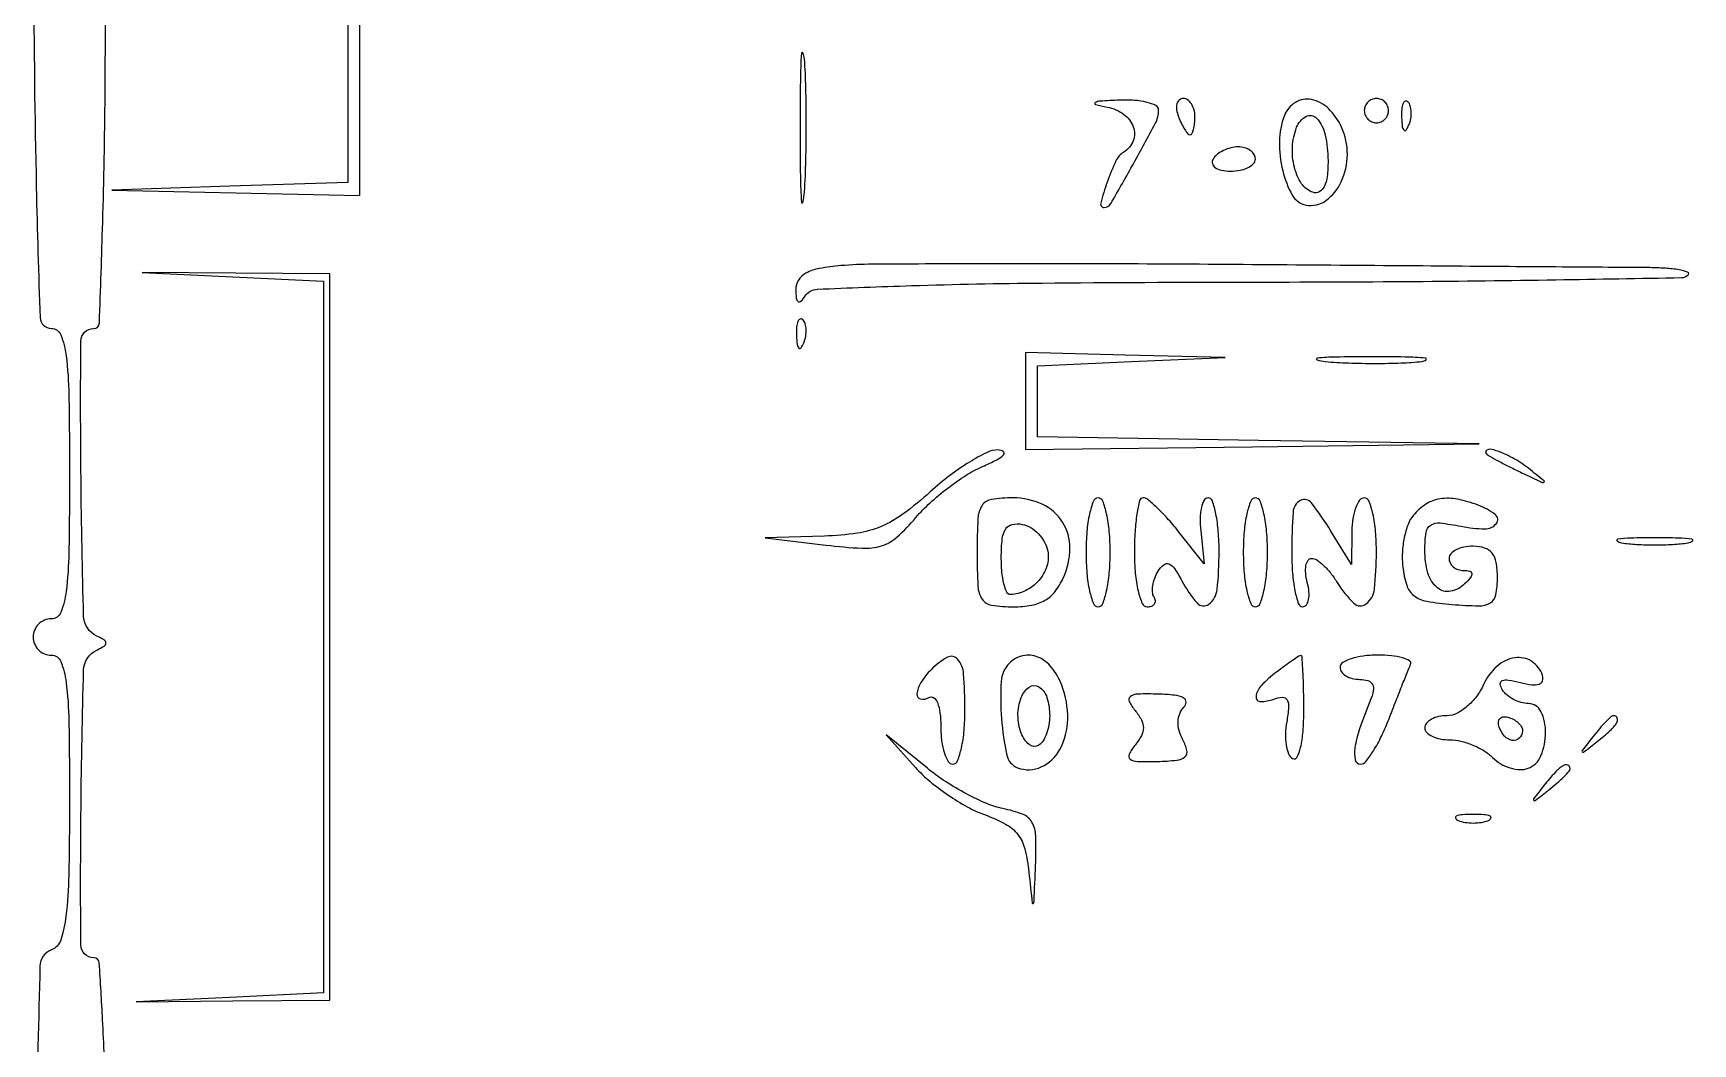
# Model space of a CAD drawing. Extents: x 29 to 450, y 25 to 639.
# Drawn here: x 29 to 166.1, y 417.9 to 501.4 of the extents above; entities that cross this region are included whole.
import ezdxf

# ---------------------------------------------------------------- set-up
doc = ezdxf.new("R2010")
doc.units = 0
doc.header["$MEASUREMENT"] = 0

msp = doc.modelspace()

# ---------------------------------------------------------------- linework, layer by layer
for points in [[(29, 545.5, 0.000564), (29.04436, 506.150183, 0.00491), (29.255474, 488.666667, 0.003539), (29.567506, 477.89947, 0.403694), (30.5, 477, -0.308488), (31.281981, 476.466794, -0.062466), (31.71875, 474.75, -0.027022), (31.946969, 471.510079, -0.004073), (32, 465, -0.004073), (31.946969, 458.489921, -0.027022), (31.71875, 455.25, -0.062466), (31.281981, 453.533206, -0.308488), (30.5, 453, 0.099038), (29.927543, 452.885486, 0.097945), (29.440625, 452.559375, 0.097945), (29.114514, 452.072457, 0.099038), (29, 451.5, 0.099038), (29.114514, 450.927543, 0.097945), (29.440625, 450.440625, 0.097945), (29.927543, 450.114514, 0.099038), (30.5, 450, -0.307467), (31.281167, 449.469481, -0.063124), (31.718469, 447.767831, -0.027252), (31.94687, 444.554988, -0.00412), (32, 438.106989, -0.00465), (31.941568, 431.82458, -0.025287), (31.706369, 428.429403, -0.04798), (31.274229, 426.456325, -0.227005), (30.5, 425.638374, 0.302838), (29.562547, 424.314841, 0.002527), (29.256287, 411.059951, 0.004038)], [(34.938494, 413.78465, 0.009098), (34.737179, 419.875, 0.00419), (34.456747, 424.573301, 0.394435), (34, 425, -0.411992), (32.93882, 426.053157, -0.004356), (32.951604, 437.433911, -0.004746), (33.170815, 448.774834, -0.283593), (34.25, 450.416667, 0.029131), (34.85747, 450.744495, 0.260055), (35, 451, 0.260055), (34.85747, 451.255505, 0.029131), (34.25, 451.583333, -0.283593), (33.170815, 453.225166, -0.004746), (32.951604, 464.566089, -0.004356), (32.93882, 475.946843, -0.411992), (34, 477, 0.403851), (34.473392, 477.456874, 0.001526), (34.742647, 485.75, 0.005325), (34.940414, 496.294378, 0.002026), (35, 511)]]:
    msp.add_lwpolyline(points, format="xyb")
msp.add_lwpolyline([(55, 504.036212), (55, 489.072424), (45.25, 488.745502), (35.5, 488.41858), (45.75, 488.20929), (56, 488), (56, 504)])
for points in [[(92.374067, 493.5, 0.002694), (92.396772, 489.559407, 0.014736), (92.483275, 487.431038, 0.85479), (92.607002, 487.42035, 0.045022), (92.740078, 488.286513, 0.009604), (92.852369, 490.881008, 0.006105), (92.88816, 493.904699, 0.006131), (92.850643, 496.873938, 0.011299), (92.735976, 499.286513, 0.099936), (92.604415, 499.763171, 0.764402), (92.478685, 499.737288, 0.012902), (92.394767, 497.449157, 0.002807)], [(117.75, 495.294267, -0.108144), (119.108007, 494.710918, -0.150254), (119.905609, 493.664637, -0.183042), (119.895155, 492.505039, -0.162952), (119.120707, 491.574601, 0.145638), (118.471463, 490.846165, 0.024317), (117.751007, 489.094022, 0.021693), (117.217741, 487.358497, 0.49095), (117.494844, 487, 0.267334), (118.045742, 487.317218, 0.004014), (119.951893, 490.662898, 0.006545), (121.721159, 493.92668, 0.121508), (122, 495.05716, 0.283933), (121.781282, 495.411266, 0.055282), (121.045312, 495.683037, 0.043899), (119.995409, 495.847674, 0.027427), (118.75, 495.863818, 0.004641), (117.173612, 495.783099, 0.114822), (116.75849, 495.659635, 0.674817), (116.77851, 495.51133, 0.014773)], [(123.638374, 494.5, 0.02136), (123.887494, 493.925442, 0.030395), (124.160341, 493.440625, 0.030693), (124.420671, 493.087111, 0.222225), (124.606989, 493, 0.289661), (124.758929, 493.096084, 0.046727), (124.884553, 493.440625, 0.039339), (124.971531, 493.925176, 0.024748), (125, 494.5, 0.062722), (124.92777, 495.073532, 0.08088), (124.715469, 495.559375, 0.098158), (124.400789, 495.884506, 0.152681), (124.031385, 496, 0.184534), (123.710807, 495.877514, 0.147206), (123.516384, 495.559375, 0.100118), (123.488865, 495.074366, 0.055937)], [(132.394042, 494.584473, 0.088718), (131.985497, 492.453684, 0.062588), (132.259978, 490.025276, 0.068282), (133.04912, 488.014089, 0.221841), (134.182528, 487.19822, 0.207361), (135.824112, 487.568108, 0.128466), (137.094169, 489.123616, 0.10531), (137.599049, 491.388431, 0.109691), (137.12432, 493.626493, 0.092184), (136.045295, 495.16583, 0.144941), (134.628963, 495.917097, 0.19045), (133.302462, 495.680404, 0.16431)], [(139, 495, 0.099038), (139.076342, 494.618362, 0.097945), (139.29375, 494.29375, 0.097945), (139.618362, 494.076342, 0.099038), (140, 494, 0.099038), (140.381638, 494.076342, 0.097945), (140.70625, 494.29375, 0.097945), (140.923658, 494.618362, 0.099038), (141, 495, 0.099038), (140.923658, 495.381638, 0.097945), (140.70625, 495.70625, 0.097945), (140.381638, 495.923658, 0.099038), (140, 496, 0.099038), (139.618362, 495.923658, 0.097945), (139.29375, 495.70625, 0.097945), (139.076342, 495.381638, 0.099038)], [(142.078947, 494.416667, 0.018894), (142.137993, 493.670344, 0.168741), (142.279315, 493.37858, 0.470617), (142.461564, 493.395823, 0.054073), (142.683114, 493.8125, 0.051402), (142.839148, 494.359369, 0.05415), (142.876576, 494.916927, 0.060344), (142.797407, 495.402231, 0.126455), (142.604167, 495.729167, 0.296942), (142.385309, 495.77538, 0.208169), (142.200665, 495.592839, 0.077125), (142.089945, 495.112848, 0.028489)], [(136, 490.85765, -0.028362), (135.926579, 489.564351, -0.083571), (135.681075, 488.711146, -0.160972), (135.278734, 488.292997, -0.204498), (134.75, 488.249533, -0.16729), (133.820241, 488.96064, -0.085617), (133.220301, 490.320309, -0.075067), (133.060786, 491.996593, -0.078015), (133.408364, 493.621795, -0.174469), (134.176548, 494.512153, -0.345619), (135.044926, 494.379077, -0.135454), (135.769012, 493.001486, -0.053717)], [(126.5, 491, 0.202618), (126.441401, 490.621877, 0.181468), (126.66835, 490.29375, 0.104212), (127.195401, 490.071541, 0.047867), (127.940983, 490, 0.0466), (128.729059, 490.073608, 0.066561), (129.395164, 490.29375, 0.086673), (129.844577, 490.618015, 0.195654), (130, 491, 0.142666), (129.888931, 491.38134, 0.09965), (129.576711, 491.70625, 0.08433), (129.109818, 491.925146, 0.067639), (128.559017, 492, 0.061875), (127.961978, 491.925833, 0.051278), (127.359775, 491.70625, 0.053305), (126.842344, 491.382836, 0.08825)], [(95.75, 482.189635, 0.023886), (93.968197, 481.956071, 0.07855), (92.851336, 481.567417, 0.133018), (92.236659, 480.987694, 0.140727), (92.015313, 480.189635, 0.02623), (92.057948, 479.497362, 0.21061), (92.215319, 479.228224, 0.369791), (92.445293, 479.247092, 0.05274), (92.765313, 479.646772, -0.243761), (93.793046, 480.23907, -0.003068), (101.570585, 480.538587, -0.006133), (112.374939, 480.755685, -0.001695), (129.350859, 480.830965, 0.001476), (143.136558, 480.886051, 0.002404), (154.836735, 481.023599, 0.00033), (165.221955, 481.202474, 0.194269), (165.767526, 481.434193, 0.54923), (165.718645, 481.653702, 0.043207), (165.016607, 481.841081, 0.028358), (163.880971, 481.975441, 0.013684), (162.416667, 482.024805, -0.000273), (159.734501, 482.043257, -0.000014), (150.984896, 482.108475, -0.000022), (140.585679, 482.186734, -0.000016), (129, 482.274805, 0.001066), (117.426214, 482.338487, 0.001483), (107.064063, 482.342679, 0.000902), (98.339231, 482.304599, 0.019104)], [(92.078947, 476.416667, 0.018894), (92.137993, 475.670344, 0.168741), (92.279315, 475.37858, 0.470617), (92.461564, 475.395823, 0.054073), (92.683114, 475.8125, 0.051402), (92.839148, 476.359369, 0.05415), (92.876576, 476.916927, 0.060344), (92.797407, 477.402231, 0.126455), (92.604167, 477.729167, 0.296942), (92.385309, 477.77538, 0.208169), (92.200665, 477.592839, 0.077125), (92.089945, 477.112848, 0.028489)], [(135.776433, 474.266503, 0.013671), (137.684837, 474.147583, 0.00893), (139.890462, 474.110009, 0.008983), (142.043501, 474.150473, 0.016947), (143.776433, 474.273107, 0.153636), (144.099419, 474.413268, 0.661512), (144.056202, 474.54709, 0.018464), (142.373175, 474.635783, 0.004138), (139.5, 474.65719, 0.003921), (136.635274, 474.63236, 0.022011), (135.106202, 474.539701, 0.807686), (135.092045, 474.40844, 0.057523)], [(103.13168, 463.5, -0.024181), (100.897178, 461.669419, -0.060633), (99.068305, 460.629818, -0.063063), (97.087098, 460.081904, -0.027923), (94.378799, 459.842896), (89.5, 459.685793), (94.5, 459.092896, 0.016165), (97.498266, 458.835311, 0.08811), (99.108696, 459.033404, 0.110345), (100.377378, 459.756367, 0.032134), (101.950423, 461.382546, -0.031869), (103.110854, 462.583443, -0.021353), (104.576848, 463.808535, -0.021538), (106.105335, 464.877616, -0.039142), (107.450423, 465.593404, 0.015519), (108.625566, 466.149264, 0.084418), (109.187879, 466.569068, 0.456858), (109.163242, 466.824849, 0.14993), (108.752881, 466.960858, 0.119427), (107.837193, 466.76058, 0.024708), (106.380966, 465.960377, 0.02466), (104.743031, 464.836967, 0.021059)], [(149.083333, 466.635455, 0.052241), (149.36807, 466.43458, 0.005038), (150.111979, 466.02825, 0.006362), (151.01216, 465.562886, 0.004985), (152, 465.080288, 0.001053), (153.688401, 464.280547, 0.260205), (153.849775, 464.291678, 0.508695), (153.85537, 464.39989, 0.001461), (152.55887, 465.444834, 0.047554), (151.248584, 466.304069, 0.038854), (149.709106, 466.968987, 0.186537), (149.132133, 466.946594, 0.551243)], [(107, 458.5, 0.012139), (107.068556, 455.67666, 0.136524), (107.417858, 454.622339, 0.212499), (108.202997, 454.129294, 0.035506), (110.021439, 454, 0.044334), (111.499483, 454.131315, 0.087028), (112.604882, 454.53587, 0.094663), (113.447269, 455.264658, 0.060394), (114.12432, 456.373507, 0.104408), (114.672833, 458.832583, 0.143969), (114.062815, 460.998181, 0.145861), (112.386644, 462.469998, 0.108142), (109.964816, 463, 0.037348), (108.19194, 462.867386, 0.212855), (107.414712, 462.37055, 0.134267), (107.068434, 461.310136, 0.012174)], [(116, 458.5, 0.020945), (116.072283, 456.775243, 0.033738), (116.29375, 455.321875, 0.036969), (116.611488, 454.267028, 0.31052), (117, 454, 0.31052), (117.388512, 454.267028, 0.036969), (117.70625, 455.321875, 0.033738), (117.927717, 456.775243, 0.020945), (118, 458.5, 0.020945), (117.927717, 460.224757, 0.033738), (117.70625, 461.678125, 0.036969), (117.388512, 462.732972, 0.31052), (117, 463, 0.31052), (116.611488, 462.732972, 0.036969), (116.29375, 461.678125, 0.033738), (116.072283, 460.224757, 0.020945)], [(120, 458.5, 0.021832), (120.075883, 456.762966, 0.035969), (120.308834, 455.312306, 0.04138), (120.645456, 454.27518, 0.302294), (121.059017, 454, 0.080793), (121.426791, 454.059818, 0.15914), (121.662119, 454.234338, 0.183592), (121.72951, 454.494014, 0.111548), (121.625, 454.797746, -0.121846), (121.495652, 455.200052, -0.05594), (121.519588, 455.754001, -0.050679), (121.678899, 456.362118, -0.049061), (121.958496, 456.932845, -0.078316), (122.421286, 457.47139, -0.279317), (122.851438, 457.540739, -0.151285), (123.31406, 457.16264, -0.023481), (123.927697, 456.1351, 0.055688), (125.18136, 454.313041, 0.397355), (126.15222, 454.215211, 0.20497), (126.837469, 455.439023, 0.02653), (127, 458.5, 0.019083), (126.934145, 460.224883, 0.030916), (126.732116, 461.678125, 0.032106), (126.443396, 462.745657, 0.321008), (126.088056, 463, 0.274818), (125.759694, 462.804776, 0.069393), (125.531955, 462.198715, 0.051173), (125.426925, 461.317479, 0.031436), (125.475547, 460.272221), (125.774981, 457.544442), (123.599926, 460.272221, 0.014836), (122.714882, 461.317017, 0.020342), (121.854515, 462.198715, 0.017561), (121.102887, 462.860403, 0.173389), (120.712435, 463, 0.344832), (120.432576, 462.780943, 0.021385), (120.209278, 461.678125, 0.02438), (120.051351, 460.225129, 0.01488)], [(129, 458.5, 0.020945), (129.072283, 456.775243, 0.033738), (129.29375, 455.321875, 0.036969), (129.611488, 454.267028, 0.31052), (130, 454, 0.31052), (130.388512, 454.267028, 0.036969), (130.70625, 455.321875, 0.033738), (130.927717, 456.775243, 0.020945), (131, 458.5, 0.020945), (130.927717, 460.224757, 0.033738), (130.70625, 461.678125, 0.036969), (130.388512, 462.732972, 0.31052), (130, 463, 0.31052), (129.611488, 462.732972, 0.036969), (129.29375, 461.678125, 0.033738), (129.072283, 460.224757, 0.020945)], [(133, 458.5, 0.018965), (133.065449, 456.77511, 0.030736), (133.266249, 455.321875, 0.0318), (133.553138, 454.253486, 0.321674), (133.90638, 454, 0.24384), (134.210205, 454.157535, 0.106581), (134.392877, 454.5875, 0.070464), (134.424365, 455.233678, 0.040966), (134.289749, 456, -0.039524), (134.152844, 456.766389, -0.068231), (134.177722, 457.4125, -0.103445), (134.350201, 457.843215, -0.251018), (134.642822, 458, -0.152014), (135.06267, 457.869335, -0.037929), (135.628456, 457.4125, -0.035253), (136.225418, 456.765558, -0.029137), (136.767927, 456, 0.057883), (138.132013, 454.291897, 0.376301), (139.143607, 454.229654, 0.203594), (139.834232, 455.462221, 0.027264), (140, 458.5, 0.020945), (139.927717, 460.224757, 0.033738), (139.70625, 461.678125, 0.036969), (139.388512, 462.732972, 0.31052), (139, 463, 0.239965), (138.614462, 462.803663, 0.067969), (138.285933, 462.192187, 0.052408), (138.056524, 461.303286, 0.034558), (137.973391, 460.25), (137.946781, 457.5), (136.241774, 460.25, 0.02535), (134.628191, 462.580021, 0.367699), (133.718333, 462.773674, 0.257422), (133.113376, 461.83378, 0.016999)], [(143.050187, 461.560472, 0.084021), (142.614534, 460.808467, 0.03876), (142.301092, 459.718229, 0.036965), (142.142582, 458.492178, 0.042235), (142.177742, 457.310472, 0.047114), (142.503015, 455.771735, 0.154825), (143.090466, 454.93067, 0.120061), (144.154399, 454.462022, 0.023344), (146.25, 454.189635, 0.015936), (148.473696, 454.076781, 0.140733), (149.414146, 454.327757, 0.216483), (149.870905, 454.989716, 0.04443), (150, 456.439635, 0.042708), (149.895532, 457.660438, 0.123727), (149.554715, 458.429954, 0.15186), (148.941024, 458.855454, 0.076355), (148, 459, 0.048028), (147.234582, 458.926307, 0.068025), (146.5875, 458.70625, 0.088204), (146.151477, 458.381882, 0.191087), (146, 458, 0.119248), (146.092278, 457.618586, 0.100665), (146.3525, 457.29375, 0.092192), (146.74168, 457.075612, 0.081935), (147.2, 457, -0.055646), (147.713736, 456.942647, -0.328701), (147.880426, 456.75, -0.193675), (147.780278, 456.431309, -0.024582), (147.287132, 455.887132, -0.15141), (146.128165, 455.276581, -0.226067), (145.040498, 455.566313, -0.149544), (144.259536, 456.787635, -0.068112), (144, 458.684017, -0.034231), (144.099179, 460.130996, -0.216756), (144.483829, 460.739402, -0.174909), (145.253796, 460.922772, -0.021223), (147, 460.65, 0.045322), (148.951873, 460.440716, 0.229932), (149.915983, 460.889635, 0.427108), (149.824798, 461.619469, 0.068302), (148.418213, 462.393011, 0.043149), (146.689216, 462.890499, 0.087166), (145.276649, 462.918792, 0.102665), (144.09132, 462.474688, 0.078908)], [(112.83691, 458.608344, -0.125577), (112.762556, 457.362127, -0.100419), (112.104169, 456.184002, -0.097978), (111.02133, 455.333694, -0.112962), (109.75, 455.015313, -0.303471), (109.459531, 455.201028, -0.043064), (109.220313, 455.907287, -0.037112), (109.054246, 456.896546, -0.023036), (109, 458.073324, -0.025158), (109.077004, 459.602765, -0.116785), (109.364185, 460.432712, -0.201689), (109.898599, 460.803934, -0.100166), (110.738516, 460.811841, -0.089636), (111.430062, 460.544374, -0.06559), (112.072058, 460.026455, -0.064355), (112.569448, 459.347754, -0.078574)], [(160.25, 459.283746, 0.023547), (161.502218, 459.153981, 0.014044), (163, 459.111902, 0.014044), (164.497782, 459.153981, 0.023547), (165.75, 459.283746, 0.124239), (166.112409, 459.435926, 0.664672), (166.076562, 459.577962, 0.03126), (164.97062, 459.675363, 0.006336), (163, 459.700336, 0.006336), (161.02938, 459.675363, 0.03126), (159.923438, 459.577962, 0.664672), (159.887591, 459.435926, 0.124239)], [(103.2, 448.8, 0.054922), (102.358737, 447.750411, 0.120375), (102.030764, 446.781322, 0.380775), (102.329409, 446.380971, 0.191234), (103, 446.5, -0.297719), (103.391769, 446.490145, -0.145541), (103.718784, 446.083987, -0.069343), (103.933656, 445.243706, -0.027979), (104, 444.059017, 0.031003), (104.072735, 442.887118, 0.048032), (104.29375, 441.898586, 0.061379), (104.615572, 441.212425, 0.257909), (105, 441, 0.31052), (105.388512, 441.267028, 0.036969), (105.70625, 442.321875, 0.033738), (105.927717, 443.775243, 0.020945), (106, 445.5, 0.018607), (105.889884, 448.457987, 0.158609), (105.392924, 449.670364, 0.359506), (104.54596, 449.821814, 0.068132)], [(109.666667, 449.333333, 0.183735), (108.992139, 447.830877, 0.034131), (109.021943, 444.749743, 0.032439), (109.454774, 441.738572, 0.254482), (110.340684, 440.699509, 0.201371), (112.298962, 440.760273, 0.163843), (113.842908, 442.208, 0.120749), (114.491238, 444.721722, 0.094127), (113.996698, 447.508684, 0.077164), (113.15883, 448.981109, 0.125812), (112.020228, 449.845102, 0.156857), (110.789436, 449.953239, 0.141395)], [(131.75, 448.607954, 0.037909), (130.472226, 447.475709, 0.167898), (130.053072, 446.578947, 0.44512), (130.425281, 446.165563, 0.091906), (131.514903, 446.367345, -0.079595), (132.223364, 446.516537, -0.282596), (132.613031, 446.302581, -0.151684), (132.744938, 445.703617, -0.023774), (132.584074, 444.490601, 0.038038), (132.48211, 443.507492, 0.046505), (132.542706, 442.585602, 0.053277), (132.742471, 441.849597, 0.162851), (133.069171, 441.45725, 0.43658), (133.431009, 441.557275, 0.06215), (133.730503, 442.368466, 0.038783), (133.93534, 443.705575, 0.018623), (134, 445.440983, 0.005142), (133.982045, 447.186928, 0.00865), (133.926562, 448.651447, 0.003006), (133.850998, 449.885088, 0.431704), (133.75, 449.968197, 0.113738), (133.588929, 449.908846, 0.00443), (133.059375, 449.555506, 0.007683), (132.438648, 449.119238, 0.005328)], [(137, 449, 0.157984), (137.123597, 448.618592, 0.097154), (137.472053, 448.29375, 0.07906), (137.992458, 448.07443, 0.060338), (138.606989, 448, -0.073116), (139.300194, 447.898087, -0.205299), (139.668469, 447.589831, -0.168917), (139.740046, 447.059831, -0.047561), (139.493535, 446.25, 0.014162), (138.61272, 443.925537, 0.045185), (138.212881, 442.316646, 0.092985), (138.24391, 441.352194, 0.351825), (138.68248, 441, 0.228027), (139.120696, 441.210811, 0.028007), (139.753957, 442.101562, 0.02863), (140.423575, 443.313491, 0.019884), (141.044124, 444.75, -0.001048), (141.622558, 446.240873, -0.00132), (142.164673, 447.61875, -0.001049), (142.624961, 448.772576, -0.010522), (142.828345, 449.25, 0.383406), (142.736701, 449.537606, 0.065937), (142.161556, 449.779688, 0.04364), (141.242167, 449.946503, 0.02307), (140.083333, 450, 0.030753), (138.902103, 449.927278, 0.047698), (137.905729, 449.70625, 0.060839), (137.213589, 449.384496, 0.259105)], [(148.850489, 447.571205, -0.054529), (148.265726, 446.587832, -0.054703), (147.482755, 445.755291, -0.060028), (146.62954, 445.187885, -0.117271), (145.839485, 445, 0.052396), (145.135692, 444.926045, 0.072262), (144.540349, 444.70625, 0.092195), (144.140417, 444.381641, 0.178128), (144, 444, 0.196601), (144.156245, 443.617992, 0.086348), (144.608482, 443.29375, 0.06626), (145.278588, 443.073591, 0.04631), (146.071429, 443, -0.059002), (146.971227, 442.89345, -0.039005), (147.962519, 442.571856, -0.03903), (148.890833, 442.100657, -0.05949), (149.600367, 441.54249, 0.06388), (150.267291, 441.027221, 0.05863), (151.061858, 440.678945, 0.062476), (151.858335, 440.541252, 0.103569), (152.528939, 440.649478, 0.205484), (153.594397, 441.686208, 0.097335), (153.981891, 443.600927, 0.11198), (153.597404, 445.341469, 0.290359), (152.559017, 446, -0.070569), (151.954774, 446.085709, -0.052758), (151.331177, 446.340023, -0.053352), (150.782784, 446.714595, -0.078), (150.402645, 447.157524, -0.10713), (150.235994, 447.628446, -0.345), (150.395174, 447.895362, -0.134548), (150.912768, 447.947889, -0.02236), (151.900733, 447.73621, 0.03048), (152.846931, 447.549487, 0.112483), (153.449863, 447.603975, 0.238858), (153.724826, 447.877667, 0.161425), (153.724238, 448.328686, 0.16963), (152.830062, 449.486897, 0.184933), (151.444656, 449.784428, 0.145725), (149.953772, 449.07598, 0.102925)], [(113, 445, -0.043449), (112.933749, 444.239047, -0.044677), (112.737031, 443.508337, -0.048801), (112.448408, 442.910537, -0.118018), (112.104785, 442.564761, -0.320876), (111.314125, 442.618147, -0.131937), (110.655121, 443.54119, -0.086726), (110.375323, 445.039244, -0.094791), (110.63617, 446.494256, -0.144412), (111.296871, 447.357532, -0.307809), (112.098243, 447.384386, -0.17882), (112.773561, 446.501895, -0.074961)], [(120.05389, 445.435066, -0.049467), (120.578664, 444.657825, -0.12439), (120.744889, 444, -0.12439), (120.578664, 443.342175, -0.049467), (120.05389, 442.564934, 0.054726), (119.559785, 441.816304, 0.367888), (119.654068, 441.415439, 0.153925), (120.249149, 441.212073, 0.013069), (121.885879, 441.215818, 0.018061), (123.50514, 441.320476, 0.150975), (124.173072, 441.603148, 0.284135), (124.339409, 442.110032, 0.063787), (124.001237, 442.997689, -0.055154), (123.69218, 443.768777, -0.076435), (123.604318, 444.507185, -0.087188), (123.742655, 445.162402, -0.10119), (124.093302, 445.693302, 0.197603), (124.272152, 446.122026, 0.282335), (124.063994, 446.465145, 0.091791), (123.318484, 446.689302, 0.020148), (121.977944, 446.781564, 0.0126), (120.287645, 446.787016, 0.14823), (119.66952, 446.584718, 0.37148), (119.567152, 446.181842, 0.057611)], [(152.075, 443.725, -0.175736), (151.786965, 443.130242, -0.239194), (151.227257, 442.955686, -0.167686), (150.586752, 443.305209, -0.104687), (150.15, 444.05, -0.089632), (150.088424, 444.477775, -0.189618), (150.22, 444.78, -0.189618), (150.522225, 444.911576, -0.089632), (150.95, 444.85, -0.053161), (151.403407, 444.64317, -0.062883), (151.775469, 444.354531, -0.073742), (152.014704, 444.031991, -0.149613)], [(157.872445, 443.25, 0.001576), (156.99236, 442.120493, 0.377591), (157, 442, 0.377591), (157.120493, 441.99236, 0.001576), (158.25, 442.872445, 0.017685), (159.306759, 443.76332, 0.065617), (159.869516, 444.426111, 0.241985), (159.90695, 444.806605, 0.307699), (159.622445, 445, 0.184603), (159.410139, 444.91885, 0.013803), (158.952641, 444.485937, 0.017649), (158.425681, 443.920402, 0.012436)], [(101.921902, 440.704576, 0.036981), (103.087495, 439.584226, 0.023371), (104.595472, 438.449834, 0.023439), (106.19095, 437.468685, 0.039395), (107.622447, 436.819562, -0.037188), (109.354845, 436.043183, -0.105107), (110.359106, 435.188507, -0.102967), (110.940442, 433.988225, -0.034844), (111.282442, 432.066995, 0.000539), (111.558904, 429.507195, 0.632274), (111.63662, 429.480184, 0.185986), (111.708366, 429.645299, 0.000352), (111.831897, 432.625, 0.017249), (111.847145, 435.07029, 0.123677), (111.529675, 436.198228, 0.173052), (110.764418, 436.852828, 0.041903), (109.139622, 437.322076, -0.05092), (107.804042, 437.733972, -0.022071), (106.123779, 438.535365, -0.021567), (104.397102, 439.552388, -0.026768), (102.889622, 440.649084), (99.5, 443.404018)], [(153.872445, 439.25, 0.001576), (152.99236, 438.120493, 0.377591), (153, 438, 0.377591), (153.120493, 437.99236, 0.001576), (154.25, 438.872445, 0.012436), (154.920402, 439.425681, 0.017649), (155.485938, 439.952641, 0.013803), (155.91885, 440.410139, 0.184603), (156, 440.622445, 0.307699), (155.806605, 440.90695, 0.241985), (155.426111, 440.869516, 0.065617), (154.76332, 440.306759, 0.017685)], [(146.75, 436.337719, 0.057986), (147.320008, 436.181385, 0.037979), (148, 436.12966, 0.037979), (148.679992, 436.181385, 0.057986), (149.25, 436.337719, 0.174857), (149.459382, 436.525001, 0.447206), (149.398438, 436.693942, 0.078554), (148.89144, 436.810911, 0.017491), (148, 436.842105, 0.017491), (147.10856, 436.810911, 0.078554), (146.601562, 436.693942, 0.447206), (146.540618, 436.525001, 0.174857)]]:
    msp.add_lwpolyline(points, format="xyb", close=True)
for points in [[(45.496716, 481.2755), (53, 480.915871), (53, 451.5), (53, 422.084129), (45.25, 421.720059), (37.5, 421.355989), (45.5, 421.427995), (53.5, 421.5), (53.5, 451.5), (53.5, 481.5), (45.746716, 481.567564), (37.993432, 481.635128)], [(111, 471), (111, 467), (129.75, 467.225994), (148.5, 467.451987), (130.25, 467.748552), (112, 468.045117), (112, 470.980494), (112, 473.915871), (119.75, 474.256692), (127.5, 474.597512), (119.25, 474.798756), (111, 475)]]:
    msp.add_lwpolyline(points, close=True)

doc.saveas('drawing.dxf')
